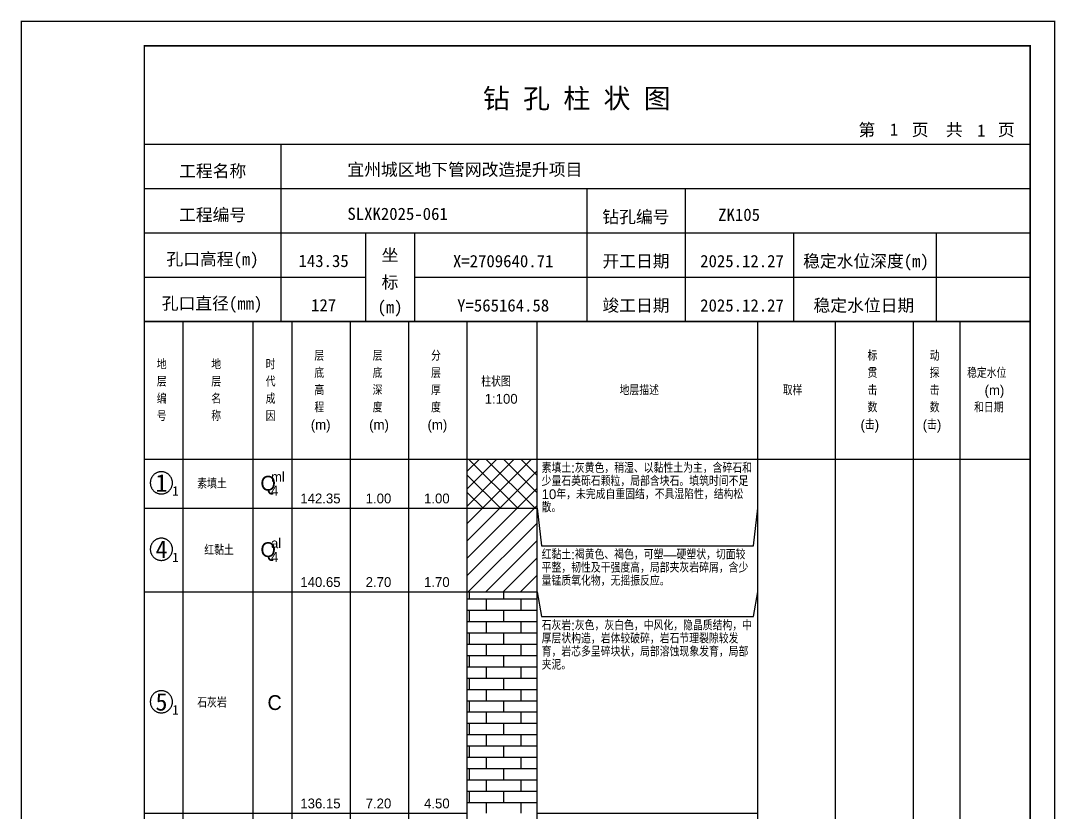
# Model space of a CAD drawing. Header units: millimetres. Extents: x 12489 to 89920, y 4630 to 4927.
# Drawn here: x 57809.3 to 58019.6, y 4765.7 to 4926.8 of the extents above; entities that cross this region are included whole.
import ezdxf
from ezdxf.enums import TextEntityAlignment as Align

# ---------------------------------------------------------------- set-up
doc = ezdxf.new("R2010")
doc.units = ezdxf.units.MM
doc.layers.add('ZZT_TC', color=7, linetype='Continuous')
doc.styles.add('成果图图块', font='', dxfattribs={"height": 2.5})
doc.styles.add('成果图模板', font='')
doc.styles.add('成果图模板标题', font='simhei.ttf')
doc.styles.add('成果图表体', font='Comfont.shx', dxfattribs={"height": 2, "bigfont": 'Hztxt12a.shx'})
doc.styles.get('成果图图块').set_extended_font_data('FangSong_GB2312')
doc.styles.get('成果图模板').set_extended_font_data('FangSong_GB2312')

# ---------------------------------------------------------------- blocks, each defined once
blk = doc.blocks.new('DCBH-1-1-1402', base_point=(0.3, -0.11))
at = {"layer": 'ZZT_TC', "color": 7}
blk.add_polyline3d([(-0.19, 2.31, 0), (-0.3, 2.31, 0), (-0.41, 2.3, 0), (-0.52, 2.29, 0), (-0.63, 2.27, 0), (-0.73, 2.24, 0), (-0.84, 2.21, 0), (-0.95, 2.18, 0), (-1.05, 2.14, 0), (-1.15, 2.09, 0), (-1.25, 2.04, 0), (-1.35, 1.99, 0), (-1.44, 1.93, 0), (-1.53, 1.87, 0), (-1.62, 1.8, 0), (-1.7, 1.73, 0), (-1.78, 1.65, 0), (-1.86, 1.57, 0), (-1.93, 1.49, 0), (-2, 1.4, 0), (-2.06, 1.31, 0), (-2.12, 1.22, 0), (-2.17, 1.12, 0), (-2.22, 1.02, 0), (-2.27, 0.92, 0), (-2.31, 0.82, 0), (-2.34, 0.71, 0), (-2.37, 0.61, 0), (-2.4, 0.5, 0), (-2.41, 0.39, 0), (-2.43, 0.28, 0), (-2.44, 0.17, 0), (-2.44, 0.06, 0), (-2.44, -0.05, 0), (-2.43, -0.16, 0), (-2.41, -0.27, 0), (-2.4, -0.38, 0), (-2.37, -0.49, 0), (-2.34, -0.6, 0), (-2.31, -0.7, 0), (-2.27, -0.8, 0), (-2.22, -0.9, 0), (-2.17, -1, 0), (-2.12, -1.1, 0), (-2.06, -1.19, 0), (-2, -1.28, 0), (-1.93, -1.37, 0), (-1.86, -1.45, 0), (-1.78, -1.53, 0), (-1.7, -1.61, 0), (-1.62, -1.68, 0), (-1.53, -1.75, 0), (-1.44, -1.81, 0), (-1.35, -1.87, 0), (-1.25, -1.93, 0), (-1.15, -1.98, 0), (-1.05, -2.02, 0), (-0.95, -2.06, 0), (-0.84, -2.1, 0), (-0.73, -2.13, 0), (-0.63, -2.15, 0), (-0.52, -2.17, 0), (-0.41, -2.18, 0), (-0.3, -2.19, 0), (-0.19, -2.19, 0), (-0.08, -2.19, 0), (0.03, -2.18, 0), (0.14, -2.17, 0), (0.25, -2.15, 0), (0.36, -2.13, 0), (0.47, -2.1, 0), (0.57, -2.06, 0), (0.67, -2.02, 0), (0.77, -1.98, 0), (0.87, -1.93, 0), (0.97, -1.87, 0), (1.06, -1.81, 0), (1.15, -1.75, 0), (1.24, -1.68, 0), (1.32, -1.61, 0), (1.4, -1.53, 0), (1.48, -1.45, 0), (1.55, -1.37, 0), (1.62, -1.28, 0), (1.68, -1.19, 0), (1.74, -1.1, 0), (1.8, -1, 0), (1.85, -0.9, 0), (1.89, -0.8, 0), (1.93, -0.7, 0), (1.97, -0.6, 0), (2, -0.49, 0), (2.02, -0.38, 0), (2.04, -0.27, 0), (2.05, -0.16, 0), (2.06, -0.05, 0), (2.06, 0.06, 0), (2.06, 0.17, 0), (2.05, 0.28, 0), (2.04, 0.39, 0), (2.02, 0.5, 0), (2, 0.61, 0), (1.97, 0.71, 0), (1.93, 0.82, 0), (1.89, 0.92, 0), (1.85, 1.02, 0), (1.8, 1.12, 0), (1.74, 1.22, 0), (1.68, 1.31, 0), (1.62, 1.4, 0), (1.55, 1.49, 0), (1.48, 1.57, 0), (1.4, 1.65, 0), (1.32, 1.73, 0), (1.24, 1.8, 0), (1.15, 1.87, 0), (1.06, 1.93, 0), (0.97, 1.99, 0), (0.87, 2.04, 0), (0.77, 2.09, 0), (0.67, 2.14, 0), (0.57, 2.18, 0), (0.47, 2.21, 0), (0.36, 2.24, 0), (0.25, 2.27, 0), (0.14, 2.29, 0), (0.03, 2.3, 0), (-0.08, 2.31, 0), (-0.19, 2.31, 0)], dxfattribs=at)
at = {"style": '成果图图块'}
blk.add_text('1', height=3.57, dxfattribs=at).set_placement((-0.16, -1.74), align=Align.CENTER)
blk.add_text('1', height=1.91, dxfattribs=at).set_placement((2.03, -2.53))
blk = doc.blocks.new('DCBH-1-1-1403', base_point=(0.3, -0.11))
at = {"layer": 'ZZT_TC', "color": 7}
blk.add_polyline3d([(-0.19, 2.31, 0), (-0.3, 2.31, 0), (-0.41, 2.3, 0), (-0.52, 2.29, 0), (-0.63, 2.27, 0), (-0.73, 2.24, 0), (-0.84, 2.21, 0), (-0.95, 2.18, 0), (-1.05, 2.14, 0), (-1.15, 2.09, 0), (-1.25, 2.04, 0), (-1.35, 1.99, 0), (-1.44, 1.93, 0), (-1.53, 1.87, 0), (-1.62, 1.8, 0), (-1.7, 1.73, 0), (-1.78, 1.65, 0), (-1.86, 1.57, 0), (-1.93, 1.49, 0), (-2, 1.4, 0), (-2.06, 1.31, 0), (-2.12, 1.22, 0), (-2.17, 1.12, 0), (-2.22, 1.02, 0), (-2.27, 0.92, 0), (-2.31, 0.82, 0), (-2.34, 0.71, 0), (-2.37, 0.61, 0), (-2.4, 0.5, 0), (-2.41, 0.39, 0), (-2.43, 0.28, 0), (-2.44, 0.17, 0), (-2.44, 0.06, 0), (-2.44, -0.05, 0), (-2.43, -0.16, 0), (-2.41, -0.27, 0), (-2.4, -0.38, 0), (-2.37, -0.49, 0), (-2.34, -0.6, 0), (-2.31, -0.7, 0), (-2.27, -0.8, 0), (-2.22, -0.9, 0), (-2.17, -1, 0), (-2.12, -1.1, 0), (-2.06, -1.19, 0), (-2, -1.28, 0), (-1.93, -1.37, 0), (-1.86, -1.45, 0), (-1.78, -1.53, 0), (-1.7, -1.61, 0), (-1.62, -1.68, 0), (-1.53, -1.75, 0), (-1.44, -1.81, 0), (-1.35, -1.87, 0), (-1.25, -1.93, 0), (-1.15, -1.98, 0), (-1.05, -2.02, 0), (-0.95, -2.06, 0), (-0.84, -2.1, 0), (-0.73, -2.13, 0), (-0.63, -2.15, 0), (-0.52, -2.17, 0), (-0.41, -2.18, 0), (-0.3, -2.19, 0), (-0.19, -2.19, 0), (-0.08, -2.19, 0), (0.03, -2.18, 0), (0.14, -2.17, 0), (0.25, -2.15, 0), (0.36, -2.13, 0), (0.47, -2.1, 0), (0.57, -2.06, 0), (0.67, -2.02, 0), (0.77, -1.98, 0), (0.87, -1.93, 0), (0.97, -1.87, 0), (1.06, -1.81, 0), (1.15, -1.75, 0), (1.24, -1.68, 0), (1.32, -1.61, 0), (1.4, -1.53, 0), (1.48, -1.45, 0), (1.55, -1.37, 0), (1.62, -1.28, 0), (1.68, -1.19, 0), (1.74, -1.1, 0), (1.8, -1, 0), (1.85, -0.9, 0), (1.89, -0.8, 0), (1.93, -0.7, 0), (1.97, -0.6, 0), (2, -0.49, 0), (2.02, -0.38, 0), (2.04, -0.27, 0), (2.05, -0.16, 0), (2.06, -0.05, 0), (2.06, 0.06, 0), (2.06, 0.17, 0), (2.05, 0.28, 0), (2.04, 0.39, 0), (2.02, 0.5, 0), (2, 0.61, 0), (1.97, 0.71, 0), (1.93, 0.82, 0), (1.89, 0.92, 0), (1.85, 1.02, 0), (1.8, 1.12, 0), (1.74, 1.22, 0), (1.68, 1.31, 0), (1.62, 1.4, 0), (1.55, 1.49, 0), (1.48, 1.57, 0), (1.4, 1.65, 0), (1.32, 1.73, 0), (1.24, 1.8, 0), (1.15, 1.87, 0), (1.06, 1.93, 0), (0.97, 1.99, 0), (0.87, 2.04, 0), (0.77, 2.09, 0), (0.67, 2.14, 0), (0.57, 2.18, 0), (0.47, 2.21, 0), (0.36, 2.24, 0), (0.25, 2.27, 0), (0.14, 2.29, 0), (0.03, 2.3, 0), (-0.08, 2.31, 0), (-0.19, 2.31, 0)], dxfattribs=at)
at = {"style": '成果图图块'}
blk.add_text('4', height=3.57, dxfattribs=at).set_placement((-0.16, -1.74), align=Align.CENTER)
blk.add_text('1', height=1.91, dxfattribs=at).set_placement((2.03, -2.53))
blk = doc.blocks.new('DCBH-1-1-1404', base_point=(0.3, -0.11))
at = {"layer": 'ZZT_TC', "color": 7}
blk.add_polyline3d([(-0.19, 2.31, 0), (-0.3, 2.31, 0), (-0.41, 2.3, 0), (-0.52, 2.29, 0), (-0.63, 2.27, 0), (-0.73, 2.24, 0), (-0.84, 2.21, 0), (-0.95, 2.18, 0), (-1.05, 2.14, 0), (-1.15, 2.09, 0), (-1.25, 2.04, 0), (-1.35, 1.99, 0), (-1.44, 1.93, 0), (-1.53, 1.87, 0), (-1.62, 1.8, 0), (-1.7, 1.73, 0), (-1.78, 1.65, 0), (-1.86, 1.57, 0), (-1.93, 1.49, 0), (-2, 1.4, 0), (-2.06, 1.31, 0), (-2.12, 1.22, 0), (-2.17, 1.12, 0), (-2.22, 1.02, 0), (-2.27, 0.92, 0), (-2.31, 0.82, 0), (-2.34, 0.71, 0), (-2.37, 0.61, 0), (-2.4, 0.5, 0), (-2.41, 0.39, 0), (-2.43, 0.28, 0), (-2.44, 0.17, 0), (-2.44, 0.06, 0), (-2.44, -0.05, 0), (-2.43, -0.16, 0), (-2.41, -0.27, 0), (-2.4, -0.38, 0), (-2.37, -0.49, 0), (-2.34, -0.6, 0), (-2.31, -0.7, 0), (-2.27, -0.8, 0), (-2.22, -0.9, 0), (-2.17, -1, 0), (-2.12, -1.1, 0), (-2.06, -1.19, 0), (-2, -1.28, 0), (-1.93, -1.37, 0), (-1.86, -1.45, 0), (-1.78, -1.53, 0), (-1.7, -1.61, 0), (-1.62, -1.68, 0), (-1.53, -1.75, 0), (-1.44, -1.81, 0), (-1.35, -1.87, 0), (-1.25, -1.93, 0), (-1.15, -1.98, 0), (-1.05, -2.02, 0), (-0.95, -2.06, 0), (-0.84, -2.1, 0), (-0.73, -2.13, 0), (-0.63, -2.15, 0), (-0.52, -2.17, 0), (-0.41, -2.18, 0), (-0.3, -2.19, 0), (-0.19, -2.19, 0), (-0.08, -2.19, 0), (0.03, -2.18, 0), (0.14, -2.17, 0), (0.25, -2.15, 0), (0.36, -2.13, 0), (0.47, -2.1, 0), (0.57, -2.06, 0), (0.67, -2.02, 0), (0.77, -1.98, 0), (0.87, -1.93, 0), (0.97, -1.87, 0), (1.06, -1.81, 0), (1.15, -1.75, 0), (1.24, -1.68, 0), (1.32, -1.61, 0), (1.4, -1.53, 0), (1.48, -1.45, 0), (1.55, -1.37, 0), (1.62, -1.28, 0), (1.68, -1.19, 0), (1.74, -1.1, 0), (1.8, -1, 0), (1.85, -0.9, 0), (1.89, -0.8, 0), (1.93, -0.7, 0), (1.97, -0.6, 0), (2, -0.49, 0), (2.02, -0.38, 0), (2.04, -0.27, 0), (2.05, -0.16, 0), (2.06, -0.05, 0), (2.06, 0.06, 0), (2.06, 0.17, 0), (2.05, 0.28, 0), (2.04, 0.39, 0), (2.02, 0.5, 0), (2, 0.61, 0), (1.97, 0.71, 0), (1.93, 0.82, 0), (1.89, 0.92, 0), (1.85, 1.02, 0), (1.8, 1.12, 0), (1.74, 1.22, 0), (1.68, 1.31, 0), (1.62, 1.4, 0), (1.55, 1.49, 0), (1.48, 1.57, 0), (1.4, 1.65, 0), (1.32, 1.73, 0), (1.24, 1.8, 0), (1.15, 1.87, 0), (1.06, 1.93, 0), (0.97, 1.99, 0), (0.87, 2.04, 0), (0.77, 2.09, 0), (0.67, 2.14, 0), (0.57, 2.18, 0), (0.47, 2.21, 0), (0.36, 2.24, 0), (0.25, 2.27, 0), (0.14, 2.29, 0), (0.03, 2.3, 0), (-0.08, 2.31, 0), (-0.19, 2.31, 0)], dxfattribs=at)
at = {"style": '成果图图块'}
blk.add_text('5', height=3.57, dxfattribs=at).set_placement((-0.16, -1.74), align=Align.CENTER)
blk.add_text('1', height=1.91, dxfattribs=at).set_placement((2.03, -2.53))
blk = doc.blocks.new('钻孔柱状图路桥昇龙制图梁世成校核莫家里.dwg207', base_point=(25, 236))
for p, q in [((52.82, 236), (52.82, 272)), ((25, 263), (205, 263)), ((115, 236), (115, 263)), ((135, 236), (135, 263)), ((25, 254), (205, 254)), ((70, 236), (70, 254)), ((80, 236), (80, 254)), ((157, 236), (157, 254)), ((185.95, 236), (185.95, 254)), ((25, 245), (70, 245)), ((80, 245), (205, 245))]:
    blk.add_line(p, q)
for points, const_width in [([(0, 0), (210, 0), (210, 297), (0, 297)], 0.25), ([(25, 5), (205, 5), (205, 292), (25, 292)], 0.3)]:
    blk.add_lwpolyline(points, close=True, dxfattribs=dict(const_width=const_width))
at = {"const_width": 0.3}
for points in [[(25, 272), (205, 272)], [(25, 236), (205, 236)]]:
    blk.add_lwpolyline(points, dxfattribs=at)
for s, height, style, p in [('钻 孔 柱 状 图', 4, '成果图模板标题', (93.8, 279.31)), ('第', 2.5, '成果图模板', (170.12, 273.7)), ('页', 2.5, '成果图模板', (180.96, 273.7)), ('共', 2.5, '成果图模板', (187.88, 273.7)), ('页', 2.5, '成果图模板', (198.44, 273.7)), ('工程名称', 2.5, '成果图模板', (32.07, 265.32)), ('宜州城区地下管网改造提升项目', 2.5, '成果图模板', (66.26, 265.61)), ('工程编号', 2.5, '成果图模板', (32.05, 256.41)), ('SLXK2025-061', 2.5, '成果图模板', (66.26, 256.61)), ('钻孔编号', 2.5, '成果图模板', (118.08, 256)), ('ZK105', 2.5, '成果图模板', (141.61, 256.43)), ('孔口高程(m)', 2.5, '成果图模板', (29.48, 247.41)), ('坐', 2.5, '成果图模板', (73.21, 248.24)), ('开工日期', 2.5, '成果图模板', (118.08, 247)), ('稳定水位深度(m)', 2.5, '成果图模板', (158.86, 247)), ('标', 2.5, '成果图模板', (73.21, 242.7)), ('孔口直径(mm)', 2.5, '成果图模板', (28.54, 238.41)), ('(m) ', 2.5, '成果图模板', (72.38, 237.65)), ('竣工日期', 2.5, '成果图模板', (118.08, 238)), ('稳定水位日期', 2.5, '成果图模板', (160.99, 238))]:
    blk.add_text(s, height=height, dxfattribs=dict(style=style)).set_placement(p)
at = {"style": '成果图模板'}
for s, p in [('1', (177.35, 273.74)), ('1', (195.08, 273.53)), ('143.35', (61.43, 247.04)), ('X=2709640.71', (97.92, 247)), ('2025.12.27', (146.46, 247)), ('127', (61.43, 238.04)), ('Y=565164.58', (97.92, 238)), ('2025.12.27', (146.46, 238))]:
    blk.add_text(s, height=2.5, dxfattribs=at).set_placement(p, align=Align.CENTER)

msp = doc.modelspace()

# ---------------------------------------------------------------- hatches: boundary and pattern name
at = {"linetype": 'Continuous'}
h = msp.add_hatch(dxfattribs=at)
h.set_pattern_fill('GKSTT', scale=0.5, style=0, pattern_type=2)
h.set_pattern_definition([(45, (0, 0), (-1.76776695, 1.76776695), []), (135, (0, 0), (-1.76776695, -1.76776695), [])])
h.paths.add_polyline_path([(57900.06, 4827.71), (57914.29, 4827.71), (57914.29, 4837.71), (57900.06, 4837.71)])
h = msp.add_hatch(dxfattribs=at)
h.set_pattern_fill('GKNXT', scale=0.5, style=0, pattern_type=2)
h.set_pattern_definition([(45, (0, 0), (-1.76776695, 1.76776695), [])])
h.paths.add_polyline_path([(57900.06, 4810.71), (57914.29, 4810.71), (57914.29, 4827.71), (57900.06, 4827.71)])
h = msp.add_hatch(dxfattribs=at)
h.set_pattern_fill('GKSHY', scale=0.5, style=0, pattern_type=2)
h.set_pattern_definition([(0, (0, 0), (0, 2.3), []), (90, (0, 0), (-3.5, 2.3), [2.3, -2.3])])
h.paths.add_polyline_path([(57900.06, 4765.71), (57914.29, 4765.71), (57914.29, 4810.71), (57900.06, 4810.71)])

# ---------------------------------------------------------------- linework, layer by layer
at = {"color": 0}
for p, q in [((57834.45, 4837.71), (57842.35, 4837.71)), ((57834.45, 4827.71), (57834.45, 4837.71)), ((57842.35, 4827.71), (57842.35, 4837.71)), ((57834.45, 4827.71), (57842.35, 4827.71)), ((57834.45, 4827.71), (57842.35, 4827.71)), ((57834.45, 4810.71), (57834.45, 4827.71)), ((57842.35, 4810.71), (57842.35, 4827.71)), ((57834.45, 4810.71), (57842.35, 4810.71)), ((57834.45, 4810.71), (57842.35, 4810.71)), ((57834.45, 4765.71), (57834.45, 4810.71)), ((57842.35, 4765.71), (57842.35, 4810.71)), ((57834.45, 4765.71), (57842.35, 4765.71))]:
    msp.add_line(p, q, dxfattribs=at)
for points in [[(57834.45, 4865.71), (57842.35, 4865.71)], [(57834.45, 4837.71), (57834.45, 4865.71)], [(57842.35, 4837.71), (57842.35, 4865.71)], [(57842.35, 4865.71), (57856.58, 4865.71)], [(57842.35, 4837.71), (57842.35, 4865.71)], [(57856.58, 4837.71), (57856.58, 4865.71)], [(57856.58, 4865.71), (57864.49, 4865.71)], [(57856.58, 4837.71), (57856.58, 4865.71)], [(57864.49, 4837.71), (57864.49, 4865.71)], [(57864.49, 4865.71), (57876.35, 4865.71)], [(57864.49, 4837.71), (57864.49, 4865.71)], [(57876.35, 4837.71), (57876.35, 4865.71)], [(57876.35, 4865.71), (57888.2, 4865.71)], [(57876.35, 4837.71), (57876.35, 4865.71)], [(57888.2, 4837.71), (57888.2, 4865.71)], [(57888.2, 4865.71), (57900.06, 4865.71)], [(57888.2, 4837.71), (57888.2, 4865.71)], [(57900.06, 4837.71), (57900.06, 4865.71)], [(57900.06, 4865.71), (57914.29, 4865.71)], [(57900.06, 4837.71), (57900.06, 4865.71)], [(57914.29, 4837.71), (57914.29, 4865.71)], [(57914.29, 4865.71), (57959.11, 4865.71)], [(57914.29, 4837.71), (57914.29, 4865.71)], [(57959.11, 4837.71), (57959.11, 4865.71)], [(57959.11, 4865.71), (57974.92, 4865.71)], [(57959.11, 4837.71), (57959.11, 4865.71)], [(57974.92, 4837.71), (57974.92, 4865.71)], [(57974.92, 4865.71), (57990.73, 4865.71)], [(57974.92, 4837.71), (57974.92, 4865.71)], [(57990.73, 4837.71), (57990.73, 4865.71)], [(57990.73, 4865.71), (58000.22, 4865.71)], [(57990.73, 4837.71), (57990.73, 4865.71)], [(58000.22, 4837.71), (58000.22, 4865.71)], [(58000.22, 4865.71), (58014.45, 4865.71)], [(58000.22, 4837.71), (58000.22, 4865.71)], [(58014.45, 4837.71), (58014.45, 4865.71)], [(57834.45, 4837.71), (57842.35, 4837.71)], [(57834.45, 4643.71), (57834.45, 4837.71)], [(57834.45, 4837.71), (57842.35, 4837.71)], [(57842.35, 4643.71), (57842.35, 4837.71)], [(57842.35, 4837.71), (57856.58, 4837.71)], [(57842.35, 4643.71), (57842.35, 4837.71)], [(57842.35, 4837.71), (57856.58, 4837.71)], [(57842.35, 4837.71), (57856.58, 4837.71)], [(57842.35, 4827.71), (57842.35, 4837.71)], [(57856.58, 4643.71), (57856.58, 4837.71)], [(57856.58, 4827.71), (57856.58, 4837.71)], [(57856.58, 4837.71), (57864.49, 4837.71)], [(57856.58, 4643.71), (57856.58, 4837.71)], [(57856.58, 4837.71), (57864.49, 4837.71)], [(57856.58, 4837.71), (57864.49, 4837.71)], [(57856.58, 4827.71), (57856.58, 4837.71)], [(57864.49, 4643.71), (57864.49, 4837.71)], [(57864.49, 4827.71), (57864.49, 4837.71)], [(57864.49, 4837.71), (57876.35, 4837.71)], [(57864.49, 4643.71), (57864.49, 4837.71)], [(57864.49, 4837.71), (57876.35, 4837.71)], [(57864.49, 4837.71), (57876.35, 4837.71)], [(57864.49, 4827.71), (57864.49, 4837.71)], [(57876.35, 4643.71), (57876.35, 4837.71)], [(57876.35, 4827.71), (57876.35, 4837.71)], [(57876.35, 4837.71), (57888.2, 4837.71)], [(57876.35, 4643.71), (57876.35, 4837.71)], [(57876.35, 4837.71), (57888.2, 4837.71)], [(57876.35, 4837.71), (57888.2, 4837.71)], [(57876.35, 4827.71), (57876.35, 4837.71)], [(57888.2, 4643.71), (57888.2, 4837.71)], [(57888.2, 4827.71), (57888.2, 4837.71)], [(57888.2, 4837.71), (57900.06, 4837.71)], [(57888.2, 4643.71), (57888.2, 4837.71)], [(57888.2, 4837.71), (57900.06, 4837.71)], [(57888.2, 4837.71), (57900.06, 4837.71)], [(57888.2, 4827.71), (57888.2, 4837.71)], [(57900.06, 4643.71), (57900.06, 4837.71)], [(57900.06, 4827.71), (57900.06, 4837.71)], [(57900.06, 4837.71), (57914.29, 4837.71)], [(57900.06, 4643.71), (57900.06, 4837.71)], [(57900.06, 4837.71), (57914.29, 4837.71)], [(57914.29, 4643.71), (57914.29, 4837.71)], [(57914.29, 4837.71), (57959.11, 4837.71)], [(57914.29, 4643.71), (57914.29, 4837.71)], [(57914.29, 4837.71), (57959.11, 4837.71)], [(57914.29, 4827.71), (57914.29, 4837.71)], [(57959.11, 4643.71), (57959.11, 4837.71)], [(57959.11, 4827.71), (57959.11, 4837.71)], [(57959.11, 4837.71), (57974.92, 4837.71)], [(57959.11, 4643.71), (57959.11, 4837.71)], [(57959.11, 4837.71), (57974.92, 4837.71)], [(57974.92, 4643.71), (57974.92, 4837.71)], [(57974.92, 4837.71), (57990.73, 4837.71)], [(57974.92, 4643.71), (57974.92, 4837.71)], [(57974.92, 4837.71), (57990.73, 4837.71)], [(57990.73, 4643.71), (57990.73, 4837.71)], [(57990.73, 4837.71), (58000.22, 4837.71)], [(57990.73, 4643.71), (57990.73, 4837.71)], [(57990.73, 4837.71), (58000.22, 4837.71)], [(58000.22, 4643.71), (58000.22, 4837.71)], [(58000.22, 4837.71), (58014.45, 4837.71)], [(58000.22, 4643.71), (58000.22, 4837.71)], [(58000.22, 4837.71), (58014.45, 4837.71)], [(58014.45, 4643.71), (58014.45, 4837.71)], [(57842.35, 4827.71), (57856.58, 4827.71)], [(57842.35, 4827.71), (57856.58, 4827.71)], [(57842.35, 4810.71), (57842.35, 4827.71)], [(57856.58, 4810.71), (57856.58, 4827.71)], [(57856.58, 4827.71), (57864.49, 4827.71)], [(57856.58, 4827.71), (57864.49, 4827.71)], [(57856.58, 4810.71), (57856.58, 4827.71)], [(57864.49, 4810.71), (57864.49, 4827.71)], [(57864.49, 4827.71), (57876.35, 4827.71)], [(57864.49, 4827.71), (57876.35, 4827.71)], [(57864.49, 4810.71), (57864.49, 4827.71)], [(57876.35, 4810.71), (57876.35, 4827.71)], [(57876.35, 4827.71), (57888.2, 4827.71)], [(57876.35, 4827.71), (57888.2, 4827.71)], [(57876.35, 4810.71), (57876.35, 4827.71)], [(57888.2, 4810.71), (57888.2, 4827.71)], [(57888.2, 4827.71), (57900.06, 4827.71)], [(57888.2, 4827.71), (57900.06, 4827.71)], [(57888.2, 4810.71), (57888.2, 4827.71)], [(57900.06, 4810.71), (57900.06, 4827.71)], [(57914.29, 4827.71), (57915.19, 4820.11)], [(57914.29, 4810.71), (57914.29, 4827.71)], [(57958.22, 4820.11), (57959.11, 4827.71)], [(57959.11, 4810.71), (57959.11, 4827.71)], [(57915.19, 4820.11), (57958.22, 4820.11)], [(57842.35, 4810.71), (57856.58, 4810.71)], [(57842.35, 4810.71), (57856.58, 4810.71)], [(57842.35, 4765.71), (57842.35, 4810.71)], [(57856.58, 4765.71), (57856.58, 4810.71)], [(57856.58, 4810.71), (57864.49, 4810.71)], [(57856.58, 4810.71), (57864.49, 4810.71)], [(57856.58, 4765.71), (57856.58, 4810.71)], [(57864.49, 4765.71), (57864.49, 4810.71)], [(57864.49, 4810.71), (57876.35, 4810.71)], [(57864.49, 4810.71), (57876.35, 4810.71)], [(57864.49, 4765.71), (57864.49, 4810.71)], [(57876.35, 4765.71), (57876.35, 4810.71)], [(57876.35, 4810.71), (57888.2, 4810.71)], [(57876.35, 4810.71), (57888.2, 4810.71)], [(57876.35, 4765.71), (57876.35, 4810.71)], [(57888.2, 4765.71), (57888.2, 4810.71)], [(57888.2, 4810.71), (57900.06, 4810.71)], [(57888.2, 4810.71), (57900.06, 4810.71)], [(57888.2, 4765.71), (57888.2, 4810.71)], [(57900.06, 4765.71), (57900.06, 4810.71)], [(57914.29, 4810.71), (57915.19, 4805.71)], [(57914.29, 4765.71), (57914.29, 4810.71)], [(57958.22, 4805.71), (57959.11, 4810.71)], [(57959.11, 4765.71), (57959.11, 4810.71)], [(57915.19, 4805.71), (57958.22, 4805.71)], [(57842.35, 4765.71), (57856.58, 4765.71)], [(57856.58, 4765.71), (57864.49, 4765.71)], [(57864.49, 4765.71), (57876.35, 4765.71)], [(57876.35, 4765.71), (57888.2, 4765.71)], [(57888.2, 4765.71), (57900.06, 4765.71)], [(57914.29, 4765.71), (57959.11, 4765.71)]]:
    msp.add_lwpolyline(points, dxfattribs=at)
at = {"color": 7, "flags": 128}
for points in [[(57900.06, 4827.71), (57914.29, 4827.71)], [(57900.06, 4810.71), (57914.29, 4810.71)]]:
    msp.add_lwpolyline(points, dxfattribs=at)

# ---------------------------------------------------------------- block references
for name, p in [('钻孔柱状图路桥昇龙制图梁世成校核莫家里.dwg207', (57834.45, 4865.71)), ('DCBH-1-1-1402', (57838.4, 4832.71)), ('DCBH-1-1-1403', (57838.4, 4819.21)), ('DCBH-1-1-1404', (57838.4, 4788.21))]:
    msp.add_blockref(name, p)

# ---------------------------------------------------------------- texts
at = {"color": 0, "style": '成果图表体'}
for s, height, p in [('层', 2, (57869, 4857.71)), ('层', 2, (57880.85, 4857.71)), ('分', 2, (57892.71, 4857.71)), ('标', 2, (57981.41, 4857.71)), ('动', 2, (57994.05, 4857.71)), ('地', 2, (57836.98, 4855.96)), ('地', 2, (57848.05, 4855.96)), ('时', 2, (57859.11, 4855.96)), ('底', 2, (57869, 4854.21)), ('底', 2, (57880.85, 4854.21)), ('层', 2, (57892.71, 4854.21)), ('贯', 2, (57981.41, 4854.21)), ('探', 2, (57994.05, 4854.21)), ('稳定水位', 2, (58001.65, 4854.21)), ('层', 2, (57836.98, 4852.46)), ('层', 2, (57848.05, 4852.46)), ('代', 2, (57859.11, 4852.46)), ('高', 2, (57869, 4850.71)), ('深', 2, (57880.85, 4850.71)), ('厚', 2, (57892.71, 4850.71)), ('柱状图', 2, (57902.91, 4852.46)), ('地层描述', 2, (57931.02, 4850.71)), ('取样', 2, (57964.18, 4850.71)), ('击', 2, (57981.41, 4850.71)), ('击', 2, (57994.05, 4850.71)), ('(m)', 2, (58005.2, 4850.71)), ('编', 2, (57836.98, 4848.96)), ('名', 2, (57848.05, 4848.96)), ('成', 2, (57859.11, 4848.96)), ('1:100', 2, (57903.62, 4848.96)), ('程', 2, (57869, 4847.21)), ('度', 2, (57880.85, 4847.21)), ('度', 2, (57892.71, 4847.21)), ('数', 2, (57981.41, 4847.21)), ('数', 2, (57994.05, 4847.21)), ('和日期', 2, (58003.07, 4847.21)), ('号', 2, (57836.98, 4845.46)), ('称', 2, (57848.05, 4845.46)), ('因', 2, (57859.11, 4845.46)), ('(m)', 2, (57868.28, 4843.71)), ('(m)', 2, (57880.14, 4843.71)), ('(m)', 2, (57892, 4843.71)), ('(击)', 2, (57979.99, 4843.71)), ('(击)', 2, (57992.63, 4843.71)), ('素填土', 2, (57845.2, 4831.71)), ('Q', 3, (57858.05, 4831.31)), ('ml', 2, (57860.18, 4833.11)), ('4', 2, (57860.18, 4830.31)), ('142.35', 2, (57866.15, 4828.71)), ('1.00', 2, (57879.43, 4828.71)), ('1.00', 2, (57891.29, 4828.71)), ('al', 2, (57860.18, 4819.61)), ('红黏土', 2, (57846.63, 4818.21)), ('Q', 3, (57858.05, 4817.81)), ('4', 2, (57860.18, 4816.81)), ('140.65', 2, (57866.15, 4811.71)), ('2.70', 2, (57879.43, 4811.71)), ('1.70', 2, (57891.29, 4811.71)), ('C', 3, (57859.47, 4786.71)), ('石灰岩', 2, (57845.2, 4787.21)), ('136.15', 2, (57866.15, 4766.71)), ('7.20', 2, (57879.43, 4766.71)), ('4.50', 2, (57891.29, 4766.71))]:
    msp.add_text(s, height=height, dxfattribs=at).set_placement(p)
at = {"color": 0, "char_height": 2, "width": 43.0292, "attachment_point": 1, "line_spacing_factor": 0.8, "style": '成果图表体'}
for s, insert in [('素填土:灰黄色，稍湿、以黏性土为主，含碎石和少量石英砾石颗粒，局部含块石。填筑时间不足10年，未完成自重固结，不具湿陷性，结构松散。', (57915.19, 4836.91)), ('红黏土:褐黄色、褐色，可塑—硬塑状，切面较平整，韧性及干强度高，局部夹灰岩碎屑，含少量锰质氧化物，无摇振反应。', (57915.19, 4819.31)), ('石灰岩:灰色，灰白色，中风化，隐晶质结构，中厚层状构造，岩体较破碎，岩石节理裂隙较发育，岩芯多呈碎块状，局部溶蚀现象发育，局部夹泥。', (57915.19, 4804.91))]:
    msp.add_mtext(s, dxfattribs=dict(at, insert=insert))

doc.saveas('drawing.dxf')
